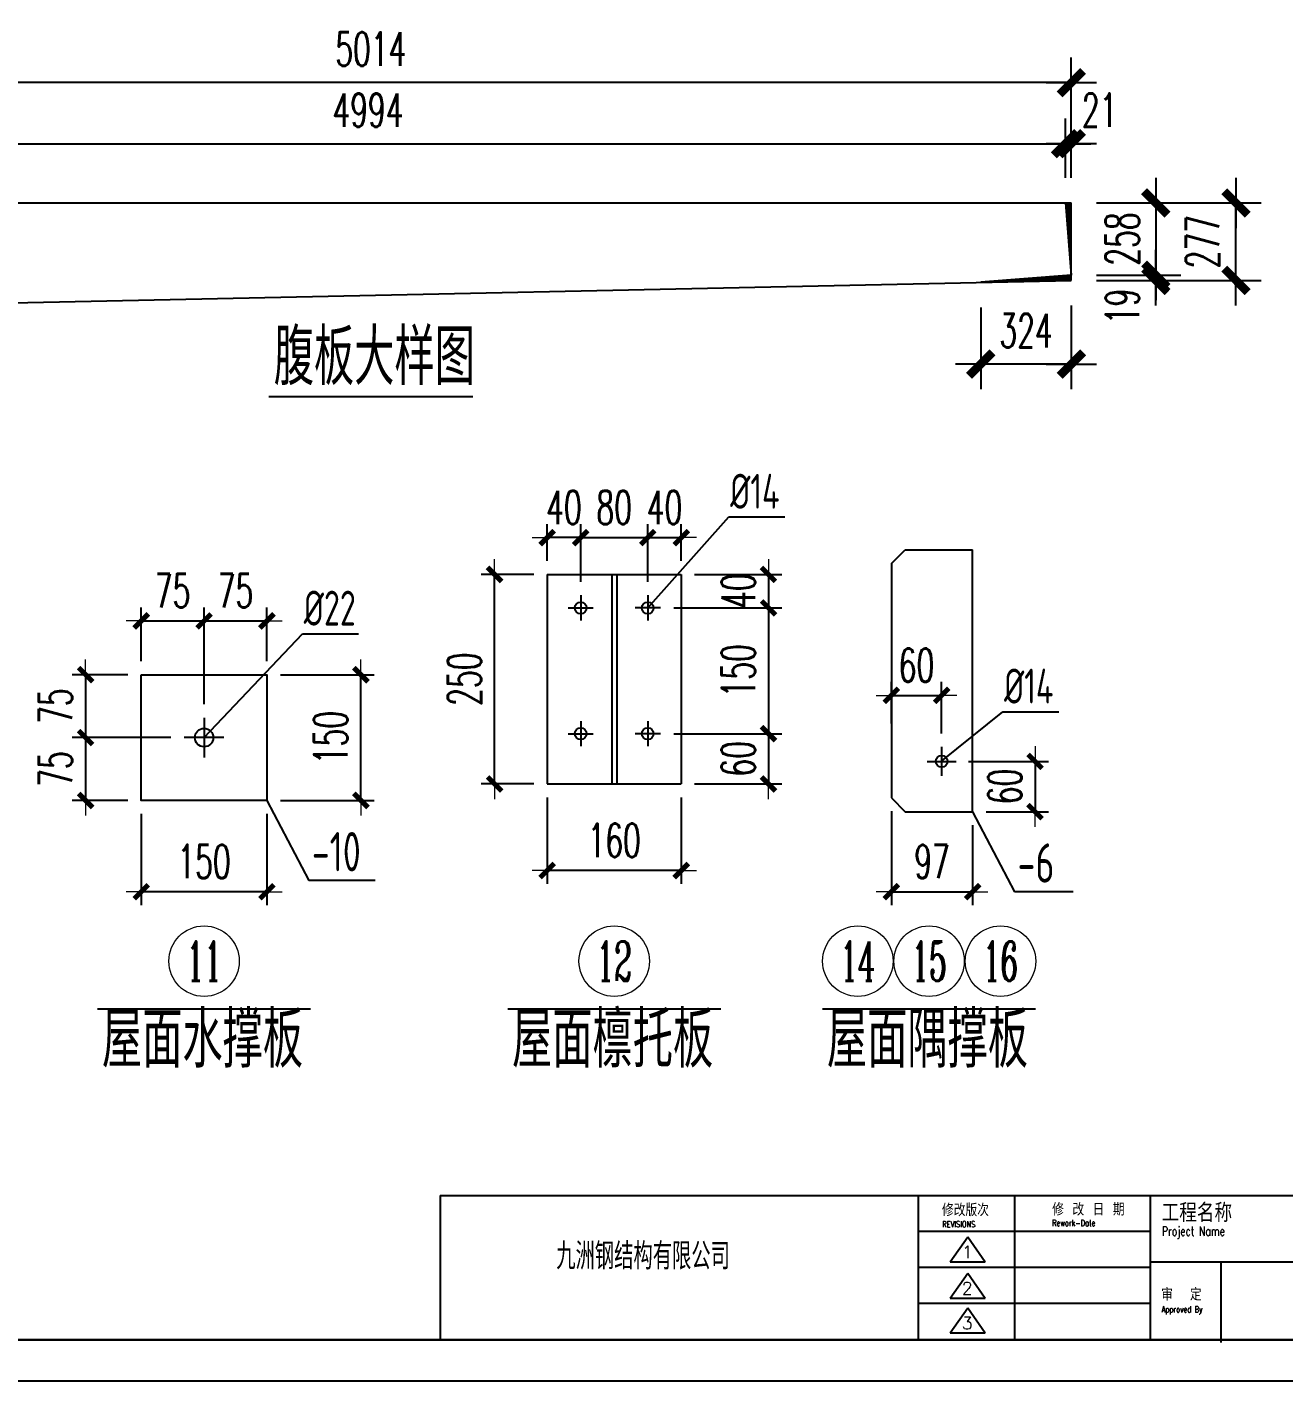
# Model space of a CAD drawing. Header units: inches. Extents: x 129725932 to 129894734, y 55771230 to 55809283.
# Drawn here: x 129854869 to 129859368, y 55800518 to 55805363 of the extents above; entities that cross this region are included whole.
import ezdxf
from ezdxf.enums import TextEntityAlignment as Align

# ---------------------------------------------------------------- set-up
doc = ezdxf.new("R2010")
doc.units = ezdxf.units.IN
doc.header["$MEASUREMENT"] = 0
doc.linetypes.add('CENTER', pattern=[50.8, 31.75, -6.35, 6.35, -6.35])
for name, color, linetype in [('TEXT', 7, 'Continuous'), ('TK', 140, 'Continuous'), ('尺寸标注', 8, 'Continuous'), ('钢梁', 3, 'Continuous')]:
    doc.layers.add(name, color=color, linetype=linetype)
for name, color, linetype, lineweight in [('标注', 8, 'Continuous', 9), ('灰线', 253, 'Continuous', 5), ('轴线层', 1, 'CENTER', 15), ('钢架', 7, 'Continuous', 25)]:
    doc.layers.add(name, color=color, linetype=linetype, lineweight=lineweight)
doc.styles.add('ARIAL', font='swisscl.ttf', dxfattribs={"width": 0.7})
doc.styles.add('COMPLEX', font='COMPLEX')
doc.styles.add('DIM_FONT', font='romans.shx', dxfattribs={"width": 0.618, "bigfont": '1hztxt.shx'})
doc.styles.add('HZXY', font='romand.shx', dxfattribs={"bigfont": 'hzxy.shx'})
doc.styles.add('ROMANC', font='romanc.shx', dxfattribs={"width": 0.8, "bigfont": 'hztxt.shx'})
doc.styles.get("Standard").update_dxf_attribs({"font": 'txt', "bigfont": 'gbcbig.shx'})
doc.styles.add('TSSD_Rein', font='tssdeng.shx', dxfattribs={"width": 0.7, "bigfont": 'atssdchn.shx'})
doc.dimstyles.new('WGH(1)', dxfattribs={"dimscale": 1.2, "dimtxt": 100, "dimasz": 0.5, "dimexe": 75, "dimexo": 75, "dimgap": 50, "dimtad": 1, "dimdec": 0, "dimzin": 0, "dimdsep": 46, "dimtxsty": 'DIM_FONT', "dimblk1": '_DIMX', "dimblk2": '_DIMX', "dimsah": 1, "dimcen": 0.09, "dimclrd": 3, "dimclre": 3, "dimclrt": 7, "dimadec": 0, "dimazin": 0, "dimtfac": 1, "dimtdec": 0, "dimtix": 1, "dimtmove": 2, "dimatfit": 3, "dimldrblk": '_DIMX', "dimfxl": 0, "dimtolj": 1, "dimtzin": 0, "dimarcsym": 0})
doc.dimstyles.new('WGH(3)', dxfattribs={"dimscale": 1.2, "dimtxt": 100, "dimasz": 0.3, "dimexe": 40, "dimexo": 40, "dimgap": 40, "dimtad": 1, "dimdec": 0, "dimlfac": 0.333333, "dimzin": 0, "dimdsep": 46, "dimtxsty": 'DIM_FONT', "dimblk1": '_DIMX', "dimblk2": '_DIMX', "dimsah": 1, "dimcen": 0.09, "dimclrd": 3, "dimclre": 3, "dimclrt": 7, "dimadec": 0, "dimazin": 0, "dimtfac": 1, "dimtdec": 0, "dimtix": 1, "dimtmove": 2, "dimatfit": 3, "dimldrblk": '_DIMX', "dimfxl": 0, "dimtolj": 1, "dimtzin": 0, "dimarcsym": 0})

# ---------------------------------------------------------------- blocks, each defined once
blk = doc.blocks.new('TK')
at = {"layer": 'TK', "lineweight": -3}
for p, q in [((6339769.6, 2859520.7), (6339769.6, 2858833.1)), ((6339769.6, 2859520.7), (6350752, 2859520.7)), ((6339769.6, 2859520.7), (6339769.6, 2858833.1)), ((6339769.6, 2859520.7), (6350752, 2859520.7)), ((6342048.6, 2859520.7), (6342048.6, 2858833.1)), ((6342048.6, 2859520.7), (6342048.6, 2858833.1)), ((6342507.7, 2859520.7), (6342507.7, 2858833.1)), ((6343153, 2859520.7), (6343153, 2858833.1)), ((6343153, 2859520.7), (6343153, 2858833.1)), ((6343153, 2859348.8), (6342048.6, 2859348.8)), ((6342200.8, 2859204.3), (6342284.3, 2859323.6)), ((6342284.3, 2859323.6), (6342367.8, 2859204.3)), ((6343153, 2859176.9), (6342048.6, 2859176.9)), ((6342200.8, 2859204.3), (6342367.8, 2859204.3)), ((6343153, 2859204.2), (6347013.7, 2859204.2)), ((6343153, 2859204.2), (6347013.7, 2859204.2)), ((6343491, 2859204.2), (6343491, 2858833.1)), ((6343491, 2859191), (6343491, 2858819.9)), ((6342200.8, 2859031), (6342284.3, 2859150.3)), ((6342284.3, 2859150.3), (6342367.8, 2859031)), ((6342200.8, 2859031), (6342367.8, 2859031)), ((6343153, 2859005), (6342048.6, 2859005)), ((6342200.8, 2858865), (6342284.3, 2858984.3)), ((6342284.3, 2858984.3), (6342367.8, 2858865)), ((6342200.8, 2858865), (6342367.8, 2858865)), ((6350752, 2858833.1), (6334917, 2858833.1)), ((6334917, 2858833.1), (6350752, 2858833.1)), ((6334917, 2858833.1), (6350752, 2858833.1)), ((6350752, 2858833.1), (6334917, 2858833.1)), ((6334425.8, 2858636.6), (6350948.5, 2858636.6)), ((6334425.8, 2858636.6), (6350948.5, 2858636.6))]:
    blk.add_line(p, q, dxfattribs=at)
at = {"layer": 'TK', "lineweight": -3, "style": 'HZXY', "width": 1}
for s, height, p in [('修改版次', 58.94, (6342161.5, 2859421.7)), ('修 改 日 期', 58.94, (6342686.7, 2859424.4)), ('工程名称', 88.41, (6343208.3, 2859393.5)), ('工程名称', 88.41, (6343208.3, 2859393.5)), ('审  定 ', 58.94, (6343206.2, 2859019.4)), ('审  定 ', 58.94, (6343206.2, 2859019.4))]:
    blk.add_text(s, height=height, dxfattribs=at).set_placement(p)
at = {"layer": 'TK', "lineweight": -3, "style": 'ROMANC', "text_generation_flag": 6, "width": 0.75}
for s, height, p in [('REVISIONS', 29.47, (6342162.5, 2859368.7)), ('Rework-Date', 29.47, (6342686.4, 2859374.7)), ('Project Name', 43.222, (6343209.7, 2859328.6)), ('Project Name', 43.222, (6343209.7, 2859328.6)), ('Approved By', 29.47, (6343208.6, 2858963)), ('Approved By', 29.47, (6343208.6, 2858963))]:
    blk.add_text(s, height=height, rotation=180, dxfattribs=at).set_placement(p)
at = {"layer": 'TK', "width": 1}
blk.add_text('九洲钢结构有限公司', height=127.7, dxfattribs=at).set_placement((6340323.4, 2859167.4))
at = {"layer": 'TK', "lineweight": -3}
for tag, height, style, width, p in [('ITEM-NAME', 98.2, 'HZXY', 0.8, (6346423, 2859369.9)), ('DISCIPLINE', 58.9, 'HZXY', 1, (6349472.7, 2859435.4)), ('PROJECT-NAME', 98.2, 'HZXY', 0.8, (6344531.8, 2859366.2)), ('STATUS', 58.9, 'HZXY', 0.8, (6350406.5, 2859350.8)), ('REWORK-DATE', 58.9, 'ARIAL', 1, (6342814.4, 2859259)), ('SCALE', 58.9, 'ARIAL', 1, (6349470.2, 2859271.1)), ('版本号', 58.9, 'HZXY', 1, (6342281.9, 2859251.5)), ('DRAWING-TITLE', 98.2, 'HZXY', 0.8, (6347969.5, 2859229.5)), ('版本号', 58.9, 'HZXY', 1, (6342281.9, 2859078.2)), ('REWORK-DATE', 58.9, 'ARIAL', 1, (6342814.4, 2859087.1)), ('DRAWING-TITLE', 98.2, 'HZXY', 0.8, (6347970.5, 2859098.8)), ('DATE', 58.9, 'ARIAL', 1, (6349468, 2859092.1)), ('PROJECT-NUMBER', 58.9, 'ARIAL', 0.9, (6350395.7, 2859013.3)), ('DRAWING-TITLE', 98.2, 'HZXY', 0.8, (6347972.1, 2858962.5)), ('版本号', 58.9, 'HZXY', 1, (6342281.9, 2858912.2)), ('REWORK-DATE', 58.9, 'ARIAL', 1, (6342814.4, 2858915.2)), ('DRAWING-NUMBER', 58.9, 'ARIAL', 1, (6349470.8, 2858922))]:
    blk.add_attdef(tag, text='', height=height, dxfattribs=dict(at, style=style, width=width)).set_placement(p, align=Align.MIDDLE)
blk = doc.blocks.new('_DIMX')
blk.add_line((-150, 0), (150, 0))
at = {"const_width": 50}
blk.add_lwpolyline([(-70, -70), (70, 70)], dxfattribs=at)
blk = doc.blocks.new('*D676')
at = {"layer": 'Defpoints', "color": 0}
for p in [(129858585.9, 55804945.7), (129853592.3, 55804733.6), (129858585.9, 55804733.6)]:
    blk.add_point(p, dxfattribs=at)
at = {"layer": '尺寸标注', "color": 3, "lineweight": -2}
for p, q in [((129853592.3, 55804823.6), (129853592.3, 55805035.7)), ((129858585.9, 55804823.6), (129858585.9, 55805035.7)), ((129853592.9, 55804945.7), (129858585.3, 55804945.7))]:
    blk.add_line(p, q, dxfattribs=at)
at = {"layer": '尺寸标注', "color": 3, "lineweight": -2, "xscale": 0.5999999999999995, "yscale": 0.5999999999999995, "zscale": 0.5999999999999995, "rotation": 180}
blk.add_blockref('_DIMX', (129853592.3, 55804945.7), dxfattribs=at)
at = {"layer": '尺寸标注', "color": 3, "lineweight": -2, "xscale": 0.5999999999999995, "yscale": 0.5999999999999995, "zscale": 0.5999999999999995}
blk.add_blockref('_DIMX', (129858585.9, 55804945.7), dxfattribs=at)
at = {"layer": '尺寸标注', "color": 7, "insert": (129856089.1, 55805065.7), "char_height": 120, "attachment_point": 5, "style": 'DIM_FONT'}
blk.add_mtext('\\A1;4994', dxfattribs=at)
blk = doc.blocks.new('*D677')
at = {"layer": 'Defpoints', "color": 0}
for p in [(129858606.6, 55804945.7), (129858585.9, 55804733.6), (129858606.6, 55804733.6)]:
    blk.add_point(p, dxfattribs=at)
at = {"layer": '尺寸标注', "color": 3, "lineweight": -2}
for p, q in [((129858585.9, 55804823.6), (129858585.9, 55805035.7)), ((129858606.6, 55804823.6), (129858606.6, 55805035.7)), ((129858585.3, 55804945.7), (129858584.7, 55804945.7)), ((129858585.9, 55804945.7), (129858606.6, 55804945.7)), ((129858607.2, 55804945.7), (129858607.8, 55804945.7))]:
    blk.add_line(p, q, dxfattribs=at)
at = {"layer": '尺寸标注', "color": 3, "lineweight": -2, "xscale": 0.5999999999999995, "yscale": 0.5999999999999995, "zscale": 0.5999999999999995}
blk.add_blockref('_DIMX', (129858585.9, 55804945.7), dxfattribs=at)
at = {"layer": '尺寸标注', "color": 3, "lineweight": -2, "xscale": 0.5999999999999995, "yscale": 0.5999999999999995, "zscale": 0.5999999999999995, "rotation": 180}
blk.add_blockref('_DIMX', (129858606.6, 55804945.7), dxfattribs=at)
at = {"layer": '尺寸标注', "color": 7, "insert": (129858707.9, 55805065.7), "char_height": 120, "attachment_point": 5, "style": 'DIM_FONT'}
blk.add_mtext('\\A1;21', dxfattribs=at)
blk = doc.blocks.new('*D678')
at = {"layer": 'Defpoints', "color": 0}
for p in [(129853592.3, 55805164.3), (129853592.3, 55804733.6), (129858606.6, 55804733.6)]:
    blk.add_point(p, dxfattribs=at)
at = {"layer": '尺寸标注', "color": 3, "lineweight": -2}
for p, q in [((129853592.3, 55804823.6), (129853592.3, 55805254.3)), ((129858606.6, 55804823.6), (129858606.6, 55805254.3)), ((129858606, 55805164.3), (129853592.9, 55805164.3))]:
    blk.add_line(p, q, dxfattribs=at)
at = {"layer": '尺寸标注', "color": 3, "lineweight": -2, "xscale": 0.5999999999999995, "yscale": 0.5999999999999995, "zscale": 0.5999999999999995, "rotation": 180}
blk.add_blockref('_DIMX', (129853592.3, 55805164.3), dxfattribs=at)
at = {"layer": '尺寸标注', "color": 3, "lineweight": -2, "xscale": 0.5999999999999995, "yscale": 0.5999999999999995, "zscale": 0.5999999999999995}
blk.add_blockref('_DIMX', (129858606.6, 55805164.3), dxfattribs=at)
at = {"layer": '尺寸标注', "color": 7, "insert": (129856099.4, 55805284.3), "char_height": 120, "attachment_point": 5, "style": 'DIM_FONT'}
blk.add_mtext('\\A1;5014', dxfattribs=at)
blk = doc.blocks.new('*D679')
at = {"layer": 'Defpoints', "color": 0}
for p in [(129858606.6, 55804733.6), (129858606.6, 55804475.5), (129858909, 55804475.5)]:
    blk.add_point(p, dxfattribs=at)
at = {"layer": '尺寸标注', "color": 3, "lineweight": -2}
for p, q in [((129858696.6, 55804733.6), (129858999, 55804733.6)), ((129858909, 55804734.2), (129858909, 55804734.8)), ((129858909, 55804733.6), (129858909, 55804475.5)), ((129858696.6, 55804475.5), (129858999, 55804475.5)), ((129858909, 55804474.9), (129858909, 55804474.3))]:
    blk.add_line(p, q, dxfattribs=at)
at = {"layer": '尺寸标注', "color": 3, "lineweight": -2, "xscale": 0.5999999999999995, "yscale": 0.5999999999999995, "zscale": 0.5999999999999995}
for p, rotation in [((129858909, 55804733.6), 270), ((129858909, 55804475.5), 90)]:
    blk.add_blockref('_DIMX', p, dxfattribs=dict(at, rotation=rotation))
at = {"layer": '尺寸标注', "color": 7, "insert": (129858789, 55804604.6), "char_height": 120, "attachment_point": 5, "rotation": 90, "style": 'DIM_FONT'}
blk.add_mtext('\\A1;258', dxfattribs=at)
blk = doc.blocks.new('*D680')
at = {"layer": 'Defpoints', "color": 0}
for p in [(129858606.6, 55804475.5), (129858606.6, 55804456.5), (129858909, 55804456.5)]:
    blk.add_point(p, dxfattribs=at)
at = {"layer": '尺寸标注', "color": 3, "lineweight": -2}
for p, q in [((129858696.6, 55804475.5), (129858999, 55804475.5)), ((129858909, 55804476.1), (129858909, 55804476.7)), ((129858909, 55804475.5), (129858909, 55804456.5)), ((129858696.6, 55804456.5), (129858999, 55804456.5)), ((129858909, 55804455.9), (129858909, 55804455.3))]:
    blk.add_line(p, q, dxfattribs=at)
at = {"layer": '尺寸标注', "color": 3, "lineweight": -2, "xscale": 0.5999999999999995, "yscale": 0.5999999999999995, "zscale": 0.5999999999999995}
for p, rotation in [((129858909, 55804475.5), 270), ((129858909, 55804456.5), 90)]:
    blk.add_blockref('_DIMX', p, dxfattribs=dict(at, rotation=rotation))
at = {"layer": '尺寸标注', "color": 7, "insert": (129858789, 55804363.3), "char_height": 120, "attachment_point": 5, "rotation": 90, "style": 'DIM_FONT'}
blk.add_mtext('\\A1;19', dxfattribs=at)
blk = doc.blocks.new('*D681')
at = {"layer": 'Defpoints', "color": 0}
for p in [(129858606.6, 55804733.6), (129859196, 55804733.6), (129858606.6, 55804456.5)]:
    blk.add_point(p, dxfattribs=at)
at = {"layer": '尺寸标注', "color": 3, "lineweight": -2}
for p, q in [((129858696.6, 55804733.6), (129859286, 55804733.6)), ((129859196, 55804734.2), (129859196, 55804734.8)), ((129859196, 55804456.5), (129859196, 55804733.6)), ((129858696.6, 55804456.5), (129859286, 55804456.5)), ((129859196, 55804455.9), (129859196, 55804455.3))]:
    blk.add_line(p, q, dxfattribs=at)
at = {"layer": '尺寸标注', "color": 3, "lineweight": -2, "xscale": 0.5999999999999995, "yscale": 0.5999999999999995, "zscale": 0.5999999999999995}
for p, rotation in [((129859196, 55804733.6), 270), ((129859196, 55804456.5), 90)]:
    blk.add_blockref('_DIMX', p, dxfattribs=dict(at, rotation=rotation))
at = {"layer": '尺寸标注', "color": 7, "insert": (129859076, 55804595), "char_height": 120, "attachment_point": 5, "rotation": 90, "style": 'DIM_FONT'}
blk.add_mtext('\\A1;277', dxfattribs=at)
blk = doc.blocks.new('*D682')
at = {"layer": 'Defpoints', "color": 0}
for p in [(129858282.6, 55804449.6), (129858606.6, 55804456.5), (129858282.6, 55804156.9)]:
    blk.add_point(p, dxfattribs=at)
at = {"layer": '尺寸标注', "color": 3, "lineweight": -2}
for p, q in [((129858606.6, 55804366.5), (129858606.6, 55804066.9)), ((129858282.6, 55804359.6), (129858282.6, 55804066.9)), ((129858606, 55804156.9), (129858283.2, 55804156.9))]:
    blk.add_line(p, q, dxfattribs=at)
at = {"layer": '尺寸标注', "color": 3, "lineweight": -2, "xscale": 0.5999999999999995, "yscale": 0.5999999999999995, "zscale": 0.5999999999999995, "rotation": 180}
blk.add_blockref('_DIMX', (129858282.6, 55804156.9), dxfattribs=at)
at = {"layer": '尺寸标注', "color": 3, "lineweight": -2, "xscale": 0.5999999999999995, "yscale": 0.5999999999999995, "zscale": 0.5999999999999995}
blk.add_blockref('_DIMX', (129858606.6, 55804156.9), dxfattribs=at)
at = {"layer": '尺寸标注', "color": 7, "insert": (129858444.6, 55804276.9), "char_height": 120, "attachment_point": 5, "style": 'DIM_FONT'}
blk.add_mtext('\\A1;324', dxfattribs=at)
blk = doc.blocks.new('*D706')
at = {"layer": 'Defpoints', "color": 0}
for p in [(129855277.4, 55802595.4), (129855727.4, 55802595.4), (129855277.4, 55802268.8)]:
    blk.add_point(p, dxfattribs=at)
at = {"layer": '标注', "color": 3, "lineweight": -2}
for p, q in [((129855277.4, 55802547.4), (129855277.4, 55802220.8)), ((129855727.4, 55802547.4), (129855727.4, 55802220.8)), ((129855727, 55802268.8), (129855277.7, 55802268.8))]:
    blk.add_line(p, q, dxfattribs=at)
at = {"layer": '标注', "color": 3, "lineweight": -2, "xscale": 0.3599999999999997, "yscale": 0.3599999999999997, "zscale": 0.3599999999999997, "rotation": 180}
blk.add_blockref('_DIMX', (129855277.4, 55802268.8), dxfattribs=at)
at = {"layer": '标注', "color": 3, "lineweight": -2, "xscale": 0.3599999999999997, "yscale": 0.3599999999999997, "zscale": 0.3599999999999997}
blk.add_blockref('_DIMX', (129855727.4, 55802268.8), dxfattribs=at)
at = {"layer": '标注', "color": 7, "insert": (129855502.4, 55802376.8), "char_height": 120, "attachment_point": 5, "style": 'DIM_FONT'}
blk.add_mtext('\\A1;150', dxfattribs=at)
blk = doc.blocks.new('*D707')
at = {"layer": 'Defpoints', "color": 0}
for p in [(129855727.4, 55803045.4), (129856063.7, 55803045.4), (129855727.4, 55802595.4)]:
    blk.add_point(p, dxfattribs=at)
at = {"layer": '标注', "color": 3, "lineweight": -2}
for p, q in [((129855775.4, 55803045.4), (129856111.7, 55803045.4)), ((129856063.7, 55802595.7), (129856063.7, 55803045)), ((129855775.4, 55802595.4), (129856111.7, 55802595.4))]:
    blk.add_line(p, q, dxfattribs=at)
at = {"layer": '标注', "color": 3, "lineweight": -2, "xscale": 0.3599999999999997, "yscale": 0.3599999999999997, "zscale": 0.3599999999999997}
for p, rotation in [((129856063.7, 55803045.4), 90), ((129856063.7, 55802595.4), 270)]:
    blk.add_blockref('_DIMX', p, dxfattribs=dict(at, rotation=rotation))
at = {"layer": '标注', "color": 7, "insert": (129855955.7, 55802820.4), "char_height": 120, "attachment_point": 5, "rotation": 90, "style": 'DIM_FONT'}
blk.add_mtext('\\A1;150', dxfattribs=at)
blk = doc.blocks.new('*D708')
at = {"layer": 'Defpoints', "color": 0}
for p in [(129855502.4, 55803237.9), (129855277.4, 55803045.4), (129855502.4, 55802891.4)]:
    blk.add_point(p, dxfattribs=at)
at = {"layer": '标注', "color": 3, "lineweight": -2}
for p, q in [((129855277.4, 55803093.4), (129855277.4, 55803285.9)), ((129855502.4, 55802939.4), (129855502.4, 55803285.9)), ((129855277.7, 55803237.9), (129855502, 55803237.9))]:
    blk.add_line(p, q, dxfattribs=at)
at = {"layer": '标注', "color": 3, "lineweight": -2, "xscale": 0.3599999999999997, "yscale": 0.3599999999999997, "zscale": 0.3599999999999997, "rotation": 180}
blk.add_blockref('_DIMX', (129855277.4, 55803237.9), dxfattribs=at)
at = {"layer": '标注', "color": 3, "lineweight": -2, "xscale": 0.3599999999999997, "yscale": 0.3599999999999997, "zscale": 0.3599999999999997}
blk.add_blockref('_DIMX', (129855502.4, 55803237.9), dxfattribs=at)
at = {"layer": '标注', "color": 7, "insert": (129855389.9, 55803345.9), "char_height": 120, "attachment_point": 5, "style": 'DIM_FONT'}
blk.add_mtext('\\A1;75', dxfattribs=at)
blk = doc.blocks.new('*D709')
at = {"layer": 'Defpoints', "color": 0}
for p in [(129855727.4, 55803237.9), (129855727.4, 55803045.4), (129855502.4, 55802891.4)]:
    blk.add_point(p, dxfattribs=at)
at = {"layer": '标注', "color": 3, "lineweight": -2}
for p, q in [((129855502.4, 55802939.4), (129855502.4, 55803285.9)), ((129855727.4, 55803093.4), (129855727.4, 55803285.9)), ((129855502.7, 55803237.9), (129855727, 55803237.9))]:
    blk.add_line(p, q, dxfattribs=at)
at = {"layer": '标注', "color": 3, "lineweight": -2, "xscale": 0.3599999999999997, "yscale": 0.3599999999999997, "zscale": 0.3599999999999997, "rotation": 180}
blk.add_blockref('_DIMX', (129855502.4, 55803237.9), dxfattribs=at)
at = {"layer": '标注', "color": 3, "lineweight": -2, "xscale": 0.3599999999999997, "yscale": 0.3599999999999997, "zscale": 0.3599999999999997}
blk.add_blockref('_DIMX', (129855727.4, 55803237.9), dxfattribs=at)
at = {"layer": '标注', "color": 7, "insert": (129855614.9, 55803345.9), "char_height": 120, "attachment_point": 5, "style": 'DIM_FONT'}
blk.add_mtext('\\A1;75', dxfattribs=at)
blk = doc.blocks.new('*D710')
at = {"layer": 'Defpoints', "color": 0}
for p in [(129855277.4, 55803045.4), (129855078.5, 55802820.4), (129855431.3, 55802820.4)]:
    blk.add_point(p, dxfattribs=at)
at = {"layer": '标注', "color": 3, "lineweight": -2}
for p, q in [((129855229.4, 55803045.4), (129855030.5, 55803045.4)), ((129855078.5, 55803045), (129855078.5, 55802820.7)), ((129855383.3, 55802820.4), (129855030.5, 55802820.4))]:
    blk.add_line(p, q, dxfattribs=at)
at = {"layer": '标注', "color": 3, "lineweight": -2, "xscale": 0.3599999999999997, "yscale": 0.3599999999999997, "zscale": 0.3599999999999997}
for p, rotation in [((129855078.5, 55803045.4), 90), ((129855078.5, 55802820.4), 270)]:
    blk.add_blockref('_DIMX', p, dxfattribs=dict(at, rotation=rotation))
at = {"layer": '标注', "color": 7, "insert": (129854970.5, 55802932.9), "char_height": 120, "attachment_point": 5, "rotation": 90, "style": 'DIM_FONT'}
blk.add_mtext('\\A1;75', dxfattribs=at)
blk = doc.blocks.new('*D711')
at = {"layer": 'Defpoints', "color": 0}
for p in [(129855431.3, 55802820.4), (129855078.5, 55802595.4), (129855277.4, 55802595.4)]:
    blk.add_point(p, dxfattribs=at)
at = {"layer": '标注', "color": 3, "lineweight": -2}
for p, q in [((129855383.3, 55802820.4), (129855030.5, 55802820.4)), ((129855078.5, 55802820), (129855078.5, 55802595.7)), ((129855229.4, 55802595.4), (129855030.5, 55802595.4))]:
    blk.add_line(p, q, dxfattribs=at)
at = {"layer": '标注', "color": 3, "lineweight": -2, "xscale": 0.3599999999999997, "yscale": 0.3599999999999997, "zscale": 0.3599999999999997}
for p, rotation in [((129855078.5, 55802820.4), 90), ((129855078.5, 55802595.4), 270)]:
    blk.add_blockref('_DIMX', p, dxfattribs=dict(at, rotation=rotation))
at = {"layer": '标注', "color": 7, "insert": (129854970.5, 55802707.9), "char_height": 120, "attachment_point": 5, "rotation": 90, "style": 'DIM_FONT'}
blk.add_mtext('\\A1;75', dxfattribs=at)
blk = doc.blocks.new('*D722')
at = {"layer": 'Defpoints', "color": 0}
for p in [(129857962.4, 55802605.2), (129858253.4, 55802555.2), (129858253.4, 55802268.8)]:
    blk.add_point(p, dxfattribs=at)
at = {"layer": '标注', "color": 3, "lineweight": -2}
for p, q in [((129857962.4, 55802557.2), (129857962.4, 55802220.8)), ((129858253.4, 55802507.2), (129858253.4, 55802220.8)), ((129857962.7, 55802268.8), (129858253, 55802268.8))]:
    blk.add_line(p, q, dxfattribs=at)
at = {"layer": '标注', "color": 3, "lineweight": -2, "xscale": 0.3599999999999997, "yscale": 0.3599999999999997, "zscale": 0.3599999999999997, "rotation": 180}
blk.add_blockref('_DIMX', (129857962.4, 55802268.8), dxfattribs=at)
at = {"layer": '标注', "color": 3, "lineweight": -2, "xscale": 0.3599999999999997, "yscale": 0.3599999999999997, "zscale": 0.3599999999999997}
blk.add_blockref('_DIMX', (129858253.4, 55802268.8), dxfattribs=at)
at = {"layer": '标注', "color": 7, "insert": (129858107.9, 55802376.8), "char_height": 120, "attachment_point": 5, "style": 'DIM_FONT'}
blk.add_mtext('\\A1;97', dxfattribs=at)
blk = doc.blocks.new('*D712')
at = {"layer": 'Defpoints', "color": 0}
for p in [(129858142.4, 55802971.4), (129857962.4, 55802823.2), (129858142.4, 55802786.9)]:
    blk.add_point(p, dxfattribs=at)
at = {"layer": '标注', "color": 3, "lineweight": -2}
for p, q in [((129857962.4, 55802871.2), (129857962.4, 55803019.4)), ((129858142.4, 55802834.9), (129858142.4, 55803019.4)), ((129857962, 55802971.4), (129857961.7, 55802971.4)), ((129857962.4, 55802971.4), (129858142.4, 55802971.4)), ((129858142.7, 55802971.4), (129858143.1, 55802971.4))]:
    blk.add_line(p, q, dxfattribs=at)
at = {"layer": '标注', "color": 3, "lineweight": -2, "xscale": 0.3599999999999997, "yscale": 0.3599999999999997, "zscale": 0.3599999999999997}
blk.add_blockref('_DIMX', (129857962.4, 55802971.4), dxfattribs=at)
at = {"layer": '标注', "color": 3, "lineweight": -2, "xscale": 0.3599999999999997, "yscale": 0.3599999999999997, "zscale": 0.3599999999999997, "rotation": 180}
blk.add_blockref('_DIMX', (129858142.4, 55802971.4), dxfattribs=at)
at = {"layer": '标注', "color": 7, "insert": (129858052.4, 55803079.4), "char_height": 120, "attachment_point": 5, "style": 'DIM_FONT'}
blk.add_mtext('\\A1;60', dxfattribs=at)
blk = doc.blocks.new('*D713')
at = {"layer": 'Defpoints', "color": 0}
for p in [(129858190.4, 55802735.2), (129858253.4, 55802555.2), (129858476.8, 55802555.2)]:
    blk.add_point(p, dxfattribs=at)
at = {"layer": '标注', "color": 3, "lineweight": -2}
for p, q in [((129858238.4, 55802735.2), (129858524.8, 55802735.2)), ((129858476.8, 55802735.6), (129858476.8, 55802735.9)), ((129858476.8, 55802735.2), (129858476.8, 55802555.2)), ((129858301.4, 55802555.2), (129858524.8, 55802555.2)), ((129858476.8, 55802554.9), (129858476.8, 55802554.5))]:
    blk.add_line(p, q, dxfattribs=at)
at = {"layer": '标注', "color": 3, "lineweight": -2, "xscale": 0.3599999999999997, "yscale": 0.3599999999999997, "zscale": 0.3599999999999997}
for p, rotation in [((129858476.8, 55802735.2), 270), ((129858476.8, 55802555.2), 90)]:
    blk.add_blockref('_DIMX', p, dxfattribs=dict(at, rotation=rotation))
at = {"layer": '标注', "color": 7, "insert": (129858368.8, 55802645.2), "char_height": 120, "attachment_point": 5, "rotation": 90, "style": 'DIM_FONT'}
blk.add_mtext('\\A1;60', dxfattribs=at)
blk = doc.blocks.new('轴线标号')
at = {"lineweight": 13}
blk.add_circle((0, 0), 0.5, dxfattribs=at)
at = {"layer": '钢架', "lineweight": 13, "style": 'COMPLEX', "width": 1.041667}
blk.add_attdef('A', text='', height=0.56, dxfattribs=at).set_placement((-0.25, -0.28), (0.25, -0.28), align=Align.FIT)
blk = doc.blocks.new('*D723')
at = {"layer": 'Defpoints', "color": 0}
for p in [(129856730.4, 55803535.9), (129856730.4, 55803404.3), (129856850.4, 55803329.5)]:
    blk.add_point(p, dxfattribs=at)
at = {"layer": '灰线', "color": 3, "lineweight": -2}
for p, q in [((129856730.4, 55803452.3), (129856730.4, 55803583.9)), ((129856850.4, 55803377.5), (129856850.4, 55803583.9)), ((129856730.1, 55803535.9), (129856729.7, 55803535.9)), ((129856850.4, 55803535.9), (129856730.4, 55803535.9)), ((129856850.8, 55803535.9), (129856851.1, 55803535.9))]:
    blk.add_line(p, q, dxfattribs=at)
at = {"layer": '灰线', "color": 3, "lineweight": -2, "xscale": 0.3599999999999997, "yscale": 0.3599999999999997, "zscale": 0.3599999999999997}
blk.add_blockref('_DIMX', (129856730.4, 55803535.9), dxfattribs=at)
at = {"layer": '灰线', "color": 3, "lineweight": -2, "xscale": 0.3599999999999997, "yscale": 0.3599999999999997, "zscale": 0.3599999999999997, "rotation": 180}
blk.add_blockref('_DIMX', (129856850.4, 55803535.9), dxfattribs=at)
at = {"layer": '灰线', "color": 7, "insert": (129856790.4, 55803643.9), "char_height": 120, "attachment_point": 5, "style": 'DIM_FONT'}
blk.add_mtext('\\A1;40', dxfattribs=at)
blk = doc.blocks.new('*D714')
at = {"layer": 'Defpoints', "color": 0}
for p in [(129857090.4, 55803535.9), (129856850.4, 55803329.5), (129857090.4, 55803329.5)]:
    blk.add_point(p, dxfattribs=at)
at = {"layer": '灰线', "color": 3, "lineweight": -2}
for p, q in [((129856850.4, 55803377.5), (129856850.4, 55803583.9)), ((129857090.4, 55803377.5), (129857090.4, 55803583.9)), ((129856850.8, 55803535.9), (129857090.1, 55803535.9))]:
    blk.add_line(p, q, dxfattribs=at)
at = {"layer": '灰线', "color": 3, "lineweight": -2, "xscale": 0.3599999999999997, "yscale": 0.3599999999999997, "zscale": 0.3599999999999997, "rotation": 180}
blk.add_blockref('_DIMX', (129856850.4, 55803535.9), dxfattribs=at)
at = {"layer": '灰线', "color": 3, "lineweight": -2, "xscale": 0.3599999999999997, "yscale": 0.3599999999999997, "zscale": 0.3599999999999997}
blk.add_blockref('_DIMX', (129857090.4, 55803535.9), dxfattribs=at)
at = {"layer": '灰线', "color": 7, "insert": (129856970.4, 55803643.9), "char_height": 120, "attachment_point": 5, "style": 'DIM_FONT'}
blk.add_mtext('\\A1;80', dxfattribs=at)
blk = doc.blocks.new('*D724')
at = {"layer": 'Defpoints', "color": 0}
for p in [(129857210.4, 55803535.9), (129857210.4, 55803404.3), (129857090.4, 55803329.5)]:
    blk.add_point(p, dxfattribs=at)
at = {"layer": '灰线', "color": 3, "lineweight": -2}
for p, q in [((129857090.4, 55803377.5), (129857090.4, 55803583.9)), ((129857210.4, 55803452.3), (129857210.4, 55803583.9)), ((129857090.1, 55803535.9), (129857089.7, 55803535.9)), ((129857090.4, 55803535.9), (129857210.4, 55803535.9)), ((129857210.8, 55803535.9), (129857211.1, 55803535.9))]:
    blk.add_line(p, q, dxfattribs=at)
at = {"layer": '灰线', "color": 3, "lineweight": -2, "xscale": 0.3599999999999997, "yscale": 0.3599999999999997, "zscale": 0.3599999999999997}
blk.add_blockref('_DIMX', (129857090.4, 55803535.9), dxfattribs=at)
at = {"layer": '灰线', "color": 3, "lineweight": -2, "xscale": 0.3599999999999997, "yscale": 0.3599999999999997, "zscale": 0.3599999999999997, "rotation": 180}
blk.add_blockref('_DIMX', (129857210.4, 55803535.9), dxfattribs=at)
at = {"layer": '灰线', "color": 7, "insert": (129857150.4, 55803643.9), "char_height": 120, "attachment_point": 5, "style": 'DIM_FONT'}
blk.add_mtext('\\A1;40', dxfattribs=at)
blk = doc.blocks.new('*D725')
at = {"layer": 'Defpoints', "color": 0}
for p in [(129857210.4, 55803404.3), (129857135.6, 55803284.3), (129857522.7, 55803284.3)]:
    blk.add_point(p, dxfattribs=at)
at = {"layer": '灰线', "color": 3, "lineweight": -2}
for p, q in [((129857258.4, 55803404.3), (129857570.7, 55803404.3)), ((129857522.7, 55803404.6), (129857522.7, 55803405)), ((129857522.7, 55803404.3), (129857522.7, 55803284.3)), ((129857183.6, 55803284.3), (129857570.7, 55803284.3)), ((129857522.7, 55803283.9), (129857522.7, 55803283.6))]:
    blk.add_line(p, q, dxfattribs=at)
at = {"layer": '灰线', "color": 3, "lineweight": -2, "xscale": 0.3599999999999997, "yscale": 0.3599999999999997, "zscale": 0.3599999999999997}
for p, rotation in [((129857522.7, 55803404.3), 270), ((129857522.7, 55803284.3), 90)]:
    blk.add_blockref('_DIMX', p, dxfattribs=dict(at, rotation=rotation))
at = {"layer": '灰线', "color": 7, "insert": (129857414.7, 55803344.3), "char_height": 120, "attachment_point": 5, "rotation": 90, "style": 'DIM_FONT'}
blk.add_mtext('\\A1;40', dxfattribs=at)
blk = doc.blocks.new('*D726')
at = {"layer": 'Defpoints', "color": 0}
for p in [(129857225.6, 55803284.3), (129857135.6, 55802834.3), (129857522.7, 55802834.3)]:
    blk.add_point(p, dxfattribs=at)
at = {"layer": '灰线', "color": 3, "lineweight": -2}
for p, q in [((129857273.6, 55803284.3), (129857570.7, 55803284.3)), ((129857522.7, 55803283.9), (129857522.7, 55802834.6)), ((129857183.6, 55802834.3), (129857570.7, 55802834.3))]:
    blk.add_line(p, q, dxfattribs=at)
at = {"layer": '灰线', "color": 3, "lineweight": -2, "xscale": 0.3599999999999997, "yscale": 0.3599999999999997, "zscale": 0.3599999999999997}
for p, rotation in [((129857522.7, 55803284.3), 90), ((129857522.7, 55802834.3), 270)]:
    blk.add_blockref('_DIMX', p, dxfattribs=dict(at, rotation=rotation))
at = {"layer": '灰线', "color": 7, "insert": (129857414.7, 55803059.3), "char_height": 120, "attachment_point": 5, "rotation": 90, "style": 'DIM_FONT'}
blk.add_mtext('\\A1;150', dxfattribs=at)
blk = doc.blocks.new('*D727')
at = {"layer": 'Defpoints', "color": 0}
for p in [(129857225.6, 55802834.3), (129857210.4, 55802654.3), (129857522.7, 55802654.3)]:
    blk.add_point(p, dxfattribs=at)
at = {"layer": '灰线', "color": 3, "lineweight": -2}
for p, q in [((129857273.6, 55802834.3), (129857570.7, 55802834.3)), ((129857522.7, 55802834.6), (129857522.7, 55802835)), ((129857522.7, 55802834.3), (129857522.7, 55802654.3)), ((129857258.4, 55802654.3), (129857570.7, 55802654.3)), ((129857522.7, 55802653.9), (129857522.7, 55802653.6))]:
    blk.add_line(p, q, dxfattribs=at)
at = {"layer": '灰线', "color": 3, "lineweight": -2, "xscale": 0.3599999999999997, "yscale": 0.3599999999999997, "zscale": 0.3599999999999997}
for p, rotation in [((129857522.7, 55802834.3), 270), ((129857522.7, 55802654.3), 90)]:
    blk.add_blockref('_DIMX', p, dxfattribs=dict(at, rotation=rotation))
at = {"layer": '灰线', "color": 7, "insert": (129857414.7, 55802744.3), "char_height": 120, "attachment_point": 5, "rotation": 90, "style": 'DIM_FONT'}
blk.add_mtext('\\A1;60', dxfattribs=at)
blk = doc.blocks.new('*D728')
at = {"layer": 'Defpoints', "color": 0}
for p in [(129856730.4, 55802654.3), (129857210.4, 55802654.3), (129856730.4, 55802344.6)]:
    blk.add_point(p, dxfattribs=at)
at = {"layer": '灰线', "color": 3, "lineweight": -2}
for p, q in [((129856730.4, 55802606.3), (129856730.4, 55802296.6)), ((129857210.4, 55802606.3), (129857210.4, 55802296.6)), ((129857210.1, 55802344.6), (129856730.8, 55802344.6))]:
    blk.add_line(p, q, dxfattribs=at)
at = {"layer": '灰线', "color": 3, "lineweight": -2, "xscale": 0.3599999999999997, "yscale": 0.3599999999999997, "zscale": 0.3599999999999997, "rotation": 180}
blk.add_blockref('_DIMX', (129856730.4, 55802344.6), dxfattribs=at)
at = {"layer": '灰线', "color": 3, "lineweight": -2, "xscale": 0.3599999999999997, "yscale": 0.3599999999999997, "zscale": 0.3599999999999997}
blk.add_blockref('_DIMX', (129857210.4, 55802344.6), dxfattribs=at)
at = {"layer": '灰线', "color": 7, "insert": (129856970.4, 55802452.6), "char_height": 120, "attachment_point": 5, "style": 'DIM_FONT'}
blk.add_mtext('\\A1;160', dxfattribs=at)
blk = doc.blocks.new('*D715')
at = {"layer": 'Defpoints', "color": 0}
for p in [(129856542.4, 55803404.3), (129856730.4, 55803404.3), (129856730.4, 55802654.3)]:
    blk.add_point(p, dxfattribs=at)
at = {"layer": '灰线', "color": 3, "lineweight": -2}
for p, q in [((129856682.4, 55803404.3), (129856494.4, 55803404.3)), ((129856542.4, 55802654.6), (129856542.4, 55803403.9)), ((129856682.4, 55802654.3), (129856494.4, 55802654.3))]:
    blk.add_line(p, q, dxfattribs=at)
at = {"layer": '灰线', "color": 3, "lineweight": -2, "xscale": 0.3599999999999997, "yscale": 0.3599999999999997, "zscale": 0.3599999999999997}
for p, rotation in [((129856542.4, 55803404.3), 90), ((129856542.4, 55802654.3), 270)]:
    blk.add_blockref('_DIMX', p, dxfattribs=dict(at, rotation=rotation))
at = {"layer": '灰线', "color": 7, "insert": (129856434.4, 55803029.3), "char_height": 120, "attachment_point": 5, "rotation": 90, "style": 'DIM_FONT'}
blk.add_mtext('\\A1;250', dxfattribs=at)

msp = doc.modelspace()

# ---------------------------------------------------------------- hatches: boundary and pattern name
at = {"layer": '灰线'}
h = msp.add_hatch(dxfattribs=at)
h.set_pattern_fill('ANSI31', color=256, scale=10)
h.set_pattern_definition([(45, (-7859.0284, -642.0134), (-0.883883476483, 0.883883476483), [])])
h.paths.add_polyline_path([(129858606.6, 55804733.6), (129858585.9, 55804733.6), (129858606.6, 55804475.5)])
h.paths.add_polyline_path([(129858606.6, 55804475.5), (129858282.6, 55804449.6), (129858606.6, 55804456.5)])

# ---------------------------------------------------------------- linework, layer by layer
for p, q in [((129855733.9, 55804040.6), (129856464.9, 55804040.6)), ((129857962.4, 55803442.8), (129858012.4, 55803492.8)), ((129858012.4, 55803492.8), (129858253.4, 55803492.8)), ((129858253.4, 55802555.2), (129858253.4, 55803492.8)), ((129856730.4, 55803404.3), (129857210.4, 55803404.3)), ((129856730.4, 55803404.3), (129856730.4, 55802654.3)), ((129856961.4, 55803404.3), (129856961.4, 55802654.3)), ((129856979.4, 55803404.3), (129856979.4, 55802654.3)), ((129857210.4, 55803404.3), (129857210.4, 55802654.3)), ((129857962.4, 55803442.8), (129857962.4, 55802605.2)), ((129856850.4, 55803329.5), (129856850.4, 55803239.1)), ((129857090.4, 55803329.5), (129857090.4, 55803239.1)), ((129856805.2, 55803284.3), (129856895.6, 55803284.3)), ((129857135.6, 55803284.3), (129857045.2, 55803284.3)), ((129855502.4, 55802891.4), (129855502.4, 55802749.3)), ((129856850.4, 55802879.5), (129856850.4, 55802789.1)), ((129857090.4, 55802879.5), (129857090.4, 55802789.1)), ((129855573.4, 55802820.4), (129855431.3, 55802820.4)), ((129856805.2, 55802834.3), (129856895.6, 55802834.3)), ((129857135.6, 55802834.3), (129857045.2, 55802834.3)), ((129858142.4, 55802786.9), (129858142.4, 55802683.6)), ((129858090.7, 55802735.2), (129858194, 55802735.2)), ((129856730.4, 55802654.3), (129857210.4, 55802654.3)), ((129857962.4, 55802605.2), (129858012.4, 55802555.2)), ((129858012.4, 55802555.2), (129858253.4, 55802555.2)), ((129855121.2, 55801849.3), (129855883.6, 55801849.3)), ((129856589.2, 55801849.3), (129857351.6, 55801849.3)), ((129857716.2, 55801849.3), (129858478.6, 55801849.3))]:
    msp.add_line(p, q)
msp.add_lwpolyline([(129855277.4, 55803045.4), (129855727.4, 55803045.4), (129855727.4, 55802595.4), (129855277.4, 55802595.4)], close=True)
for centre, radius in [((129856850.4, 55803284.3), 21), ((129857090.4, 55803284.3), 21), ((129855502.4, 55802820.4), 33), ((129856850.4, 55802834.3), 21), ((129857090.4, 55802834.3), 21), ((129858142.4, 55802735.2), 21)]:
    msp.add_circle(centre, radius)
at = {"layer": '尺寸标注'}
for p, q in [((129857090.4, 55803284.7), (129857381.2, 55803609.8)), ((129857381.2, 55803609.8), (129857581.2, 55803609.8)), ((129855502.4, 55802820.4), (129855854.8, 55803191.6)), ((129855854.8, 55803191.6), (129856054.8, 55803191.6)), ((129858142.4, 55802735.7), (129858361.4, 55802912.6)), ((129858361.4, 55802912.6), (129858561.4, 55802912.6)), ((129855727.4, 55802595.4), (129855876.9, 55802308.5)), ((129858253.4, 55802555.2), (129858402.9, 55802268.3)), ((129856114.5, 55802308.5), (129855876.9, 55802308.5)), ((129858613, 55802268.3), (129858402.9, 55802268.3))]:
    msp.add_line(p, q, dxfattribs=at)
at = {"layer": '钢梁'}
for p, q in [((129853592.3, 55804733.6), (129858606.6, 55804733.6)), ((129858585.9, 55804733.6), (129858606.6, 55804475.5)), ((129858606.6, 55804456.5), (129858606.6, 55804733.6)), ((129858606.6, 55804475.5), (129858282.6, 55804449.6)), ((129853592.3, 55804350), (129858606.6, 55804456.5))]:
    msp.add_line(p, q, dxfattribs=at)

# ---------------------------------------------------------------- block references
ref = msp.add_blockref('TK', (125094715.4, 53653472.4), dxfattribs=dict(xscale=0.7510733052431602, yscale=0.7510733016691172, zscale=0.7510733068184171))
ref.add_attrib('版本号', '3', dxfattribs={"layer": 'TK', "lineweight": -3, "height": 44.3, "style": 'HZXY', "width": 1}).set_placement((129858234.1, 55800725.1), align=Align.MIDDLE)
ref.add_attrib('版本号', '2', dxfattribs={"layer": 'TK', "lineweight": -3, "height": 44.3, "style": 'HZXY', "width": 1}).set_placement((129858234.1, 55800849.7), align=Align.MIDDLE)
ref.add_attrib('版本号', '1', dxfattribs={"layer": 'TK', "lineweight": -3, "height": 44.3, "style": 'HZXY', "width": 1}).set_placement((129858234.1, 55800979.9), align=Align.MIDDLE)
ref = msp.add_blockref('轴线标号', (129855502.4, 55802020.2), dxfattribs=dict(xscale=252.2773554027081, yscale=252.2773553952575, zscale=252.2773553920414))
ref.add_attrib('A', '11', dxfattribs={"layer": '钢架', "lineweight": 13, "height": 141.28, "style": 'COMPLEX', "width": 0.78125}).set_placement((129855439.3, 55801949.6), (129855565.5, 55801949.6), align=Align.FIT)
ref = msp.add_blockref('轴线标号', (129856970.4, 55802020.2), dxfattribs=dict(xscale=252.2773554027081, yscale=252.2773553952575, zscale=252.2773553920414))
ref.add_attrib('A', '12', dxfattribs={"layer": '钢架', "lineweight": 13, "height": 141.28, "style": 'COMPLEX', "width": 0.646552}).set_placement((129856907.4, 55801949.6), (129857033.5, 55801949.6), align=Align.FIT)
ref = msp.add_blockref('轴线标号', (129857842.5, 55802020.2), dxfattribs=dict(xscale=252.2773554027081, yscale=252.2773553952575, zscale=252.2773553920414))
ref.add_attrib('A', '14', dxfattribs={"layer": '钢架', "lineweight": 13, "height": 141.28, "style": 'COMPLEX', "width": 0.604839}).set_placement((129857779.5, 55801949.6), (129857905.6, 55801949.6), align=Align.FIT)
ref = msp.add_blockref('轴线标号', (129858097.4, 55802020.2), dxfattribs=dict(xscale=252.2773554027081, yscale=252.2773553952575, zscale=252.2773553920414))
ref.add_attrib('A', '15', dxfattribs={"layer": '钢架', "lineweight": 13, "height": 141.28, "style": 'COMPLEX', "width": 0.646552}).set_placement((129858034.3, 55801949.6), (129858160.5, 55801949.6), align=Align.FIT)
ref = msp.add_blockref('轴线标号', (129858353.1, 55802020.2), dxfattribs=dict(xscale=252.2773554027081, yscale=252.2773553952575, zscale=252.2773553920414))
ref.add_attrib('A', '16', dxfattribs={"layer": '钢架', "lineweight": 13, "height": 141.28, "style": 'COMPLEX', "width": 0.646552}).set_placement((129858290.1, 55801949.6), (129858416.2, 55801949.6), align=Align.FIT)

# ---------------------------------------------------------------- texts
at = {"layer": 'TEXT', "style": 'TSSD_Rein', "width": 0.7}
for s, height, p in [('%%C14', 125, (129857385.5, 55803639.3)), ('%%C22', 125, (129855859.2, 55803221.1)), ('%%C14', 125, (129858365.8, 55802942.1)), ('-10', 140.62, (129855888.1, 55802341.6)), ('-6', 140.62, (129858414.1, 55802301.4))]:
    msp.add_text(s, height=height, dxfattribs=at).set_placement(p)
at = {"layer": '轴线层', "color": 4, "linetype": 'ByBlock', "char_height": 200, "attachment_point": 1}
for s, insert, width in [('腹板大样图', (129855751.7, 55804282), 1273.533), ('屋面水撑板', (129855136.8, 55801839.4), 1299.603), ('屋面檩托板', (129856604.8, 55801839.4), 1299.603), ('屋面隅撑板', (129857731.8, 55801839.4), 1299.603)]:
    msp.add_mtext(s, dxfattribs=dict(at, insert=insert, width=width))

# ---------------------------------------------------------------- dimensions: what is measured, and where the dimension line sits
at = {"layer": '尺寸标注'}
for base, p1, p2, picture, middle in [((129853592.3, 55805164.3), (129858606.6, 55804733.6), (129853592.3, 55804733.6), '*D678', (129856099.4, 55805284.3)), ((129858585.9, 55804945.7), (129853592.3, 55804733.6), (129858585.9, 55804733.6), '*D676', (129856089.1, 55805065.7)), ((129858282.6, 55804156.9), (129858606.6, 55804456.5), (129858282.6, 55804449.6), '*D682', (129858444.6, 55804276.9))]:
    dim = msp.add_linear_dim(base=base, p1=p1, p2=p2, dimstyle='WGH(1)', override={"dimfxl": 250}, dxfattribs=at)
    dim.commit()
    dim.dimension.update_dxf_attribs({"geometry": picture, "text_midpoint": middle})
dim = msp.add_linear_dim(base=(129858606.6, 55804945.7), p1=(129858585.9, 55804733.6), p2=(129858606.6, 55804733.6), dimstyle='WGH(1)', override={"dimfxl": 250}, dxfattribs=at)
dim.commit()
dim.dimension.update_dxf_attribs({"geometry": '*D677', "text_midpoint": (129858707.9, 55805065.7), "dimtype": 128})
for base, p1, p2, picture, middle in [((129858909, 55804475.5), (129858606.6, 55804733.6), (129858606.6, 55804475.5), '*D679', (129858789, 55804604.6)), ((129859196, 55804733.6), (129858606.6, 55804456.5), (129858606.6, 55804733.6), '*D681', (129859076, 55804595))]:
    dim = msp.add_linear_dim(base=base, p1=p1, p2=p2, angle=90, dimstyle='WGH(1)', override={"dimfxl": 250}, dxfattribs=at)
    dim.commit()
    dim.dimension.update_dxf_attribs({"geometry": picture, "text_midpoint": middle})
dim = msp.add_linear_dim(base=(129858909, 55804456.5), p1=(129858606.6, 55804475.5), p2=(129858606.6, 55804456.5), angle=90, dimstyle='WGH(1)', override={"dimfxl": 250}, dxfattribs=at)
dim.commit()
dim.dimension.update_dxf_attribs({"geometry": '*D680', "text_midpoint": (129858789, 55804363.3), "dimtype": 128})
at = {"layer": '标注'}
for base, p1, p2, picture, middle in [((129855502.4, 55803237.9), (129855277.4, 55803045.4), (129855502.4, 55802891.4), '*D708', (129855389.9, 55803345.9)), ((129855727.4, 55803237.9), (129855502.4, 55802891.4), (129855727.4, 55803045.4), '*D709', (129855614.9, 55803345.9)), ((129858142.4, 55802971.4), (129857962.4, 55802823.2), (129858142.4, 55802786.9), '*D712', (129858052.4, 55803079.4)), ((129855277.4, 55802268.8), (129855727.4, 55802595.4), (129855277.4, 55802595.4), '*D706', (129855502.4, 55802376.8)), ((129858253.4, 55802268.8), (129857962.4, 55802605.2), (129858253.4, 55802555.2), '*D722', (129858107.9, 55802376.8))]:
    dim = msp.add_linear_dim(base=base, p1=p1, p2=p2, dimstyle='WGH(3)', dxfattribs=at)
    dim.commit()
    dim.dimension.update_dxf_attribs({"geometry": picture, "text_midpoint": middle})
for base, p1, p2, picture, middle in [((129855078.5, 55802820.4), (129855277.4, 55803045.4), (129855431.3, 55802820.4), '*D710', (129854970.5, 55802932.9)), ((129856063.7, 55803045.4), (129855727.4, 55802595.4), (129855727.4, 55803045.4), '*D707', (129855955.7, 55802820.4)), ((129855078.5, 55802595.4), (129855431.3, 55802820.4), (129855277.4, 55802595.4), '*D711', (129854970.5, 55802707.9)), ((129858476.8, 55802555.2), (129858190.4, 55802735.2), (129858253.4, 55802555.2), '*D713', (129858368.8, 55802645.2))]:
    dim = msp.add_linear_dim(base=base, p1=p1, p2=p2, angle=90, dimstyle='WGH(3)', dxfattribs=at)
    dim.commit()
    dim.dimension.update_dxf_attribs({"geometry": picture, "text_midpoint": middle})
at = {"layer": '灰线'}
for base, p1, p2, picture, middle in [((129856730.4, 55803535.9), (129856850.4, 55803329.5), (129856730.4, 55803404.3), '*D723', (129856790.4, 55803643.9)), ((129857090.4, 55803535.9), (129856850.4, 55803329.5), (129857090.4, 55803329.5), '*D714', (129856970.4, 55803643.9)), ((129857210.4, 55803535.9), (129857090.4, 55803329.5), (129857210.4, 55803404.3), '*D724', (129857150.4, 55803643.9)), ((129856730.4, 55802344.6), (129857210.4, 55802654.3), (129856730.4, 55802654.3), '*D728', (129856970.4, 55802452.6))]:
    dim = msp.add_linear_dim(base=base, p1=p1, p2=p2, dimstyle='WGH(3)', dxfattribs=at)
    dim.commit()
    dim.dimension.update_dxf_attribs({"geometry": picture, "text_midpoint": middle})
for base, p1, p2, picture, middle in [((129856542.4, 55803404.3), (129856730.4, 55802654.3), (129856730.4, 55803404.3), '*D715', (129856434.4, 55803029.3)), ((129857522.7, 55803284.3), (129857210.4, 55803404.3), (129857135.6, 55803284.3), '*D725', (129857414.7, 55803344.3)), ((129857522.7, 55802834.3), (129857225.6, 55803284.3), (129857135.6, 55802834.3), '*D726', (129857414.7, 55803059.3)), ((129857522.7, 55802654.3), (129857225.6, 55802834.3), (129857210.4, 55802654.3), '*D727', (129857414.7, 55802744.3))]:
    dim = msp.add_linear_dim(base=base, p1=p1, p2=p2, angle=90, dimstyle='WGH(3)', dxfattribs=at)
    dim.commit()
    dim.dimension.update_dxf_attribs({"geometry": picture, "text_midpoint": middle})

doc.saveas('drawing.dxf')
